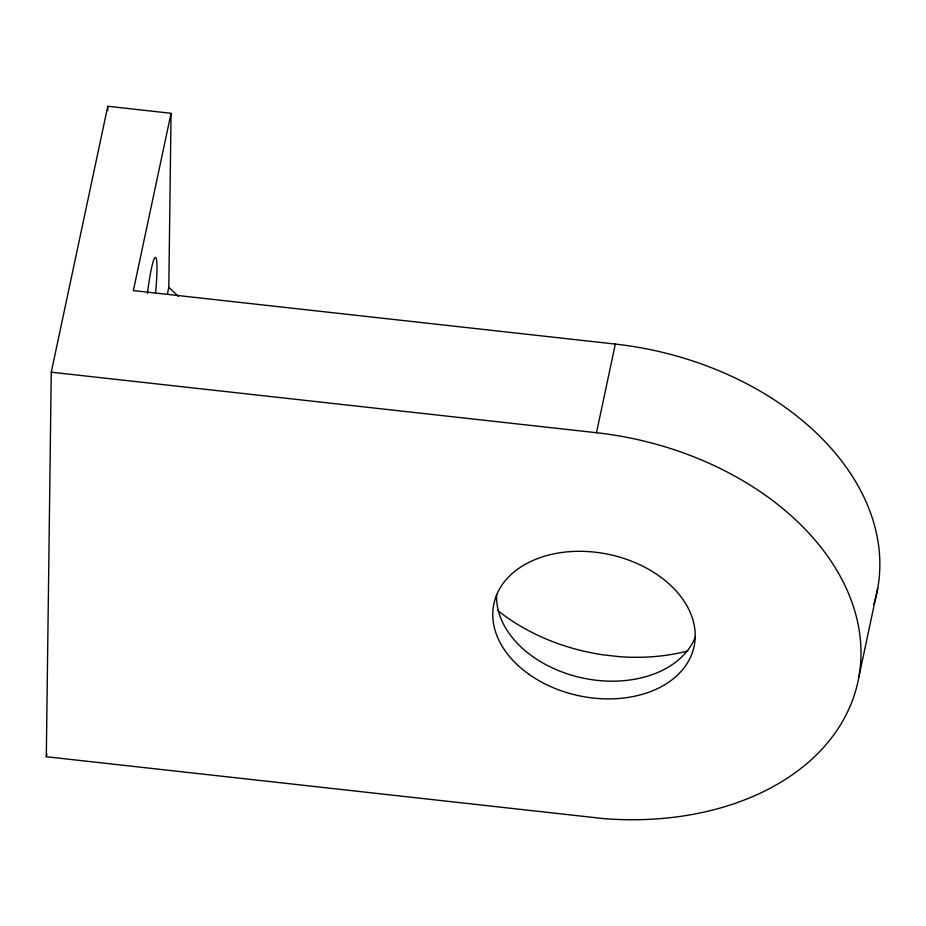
<?xml version="1.0" encoding="UTF-8"?>
<svg xmlns="http://www.w3.org/2000/svg" width="926" height="926" viewBox="0 0 926 926"><rect width="100%" height="100%" fill="white"/><g stroke="black" fill="none" stroke-linecap="round" stroke-linejoin="round"><path stroke-width="1.39" d="M51.266 372.194L596.483 432.72A269.941 190.548 12 0 1 860.972 650.214A269.941 190.548 12 0 1 604.041 818.653L46.3 756.739L51.266 372.194L107.786 106.27L171.055 113.296L168.81 287.326L167.317 294.364M107.729 110.611L107.786 106.27M171.055 113.296L133.367 290.579L615.327 344.078A269.941 190.548 12 0 1 873.808 604.412M46.3 756.739L46.902 753.903M596.483 432.72L615.327 344.078M858.865 677.033L877.709 588.392M168.81 287.326L178.22 296.308M695.414 636.833A102.346 72.24 12 0 1 582.651 678.017A102.346 72.24 12 0 1 496.591 594.423M687.763 650.966A167.594 118.296 12 0 1 619.077 656.627L603.532 654.902A167.594 118.296 12 0 1 497.575 610.384M147.442 293.519A40.941 4.04 -83.7 0 1 155.441 257.382A40.941 4.04 -83.7 0 1 155.522 293.334M529.024 674.325A102.346 72.24 12 0 0 693.713 648.096A102.346 72.24 12 0 0 559.269 552.868A102.346 72.24 12 0 0 529.024 674.325"/></g></svg>
